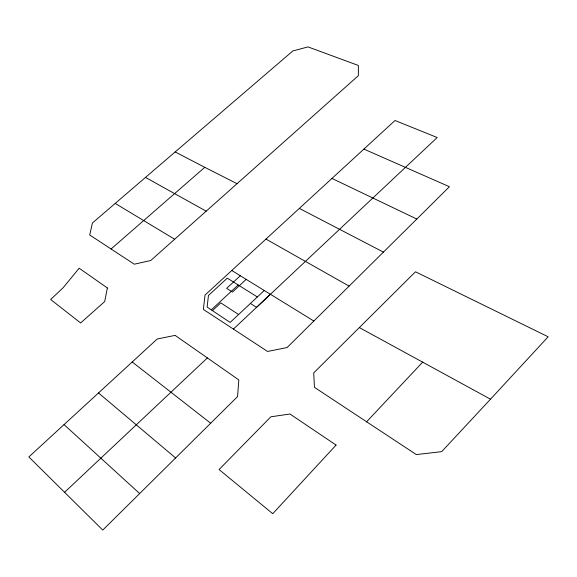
<?xml version="1.0" encoding="UTF-8"?>
<svg xmlns="http://www.w3.org/2000/svg" width="577" height="577" viewBox="0 0 577 577"><rect width="100%" height="100%" fill="white"/><g stroke="black" fill="none" stroke-linecap="round" stroke-linejoin="round"><path stroke-width="0.87" d="M490.5 399.197L548.15 336.788L415.483 271.781L313.729 372.886L314.443 387.34L416.291 454.575L441.693 451.647L490.5 399.197L359.594 327.714M366.431 421.975L422.84 361.974M175.588 457.972L102.764 530.083L28.85 456.941L157.211 339.009L175.119 335.374L238.813 379.911L237.565 396.587L175.588 457.972L98.508 392.951M233.418 329.078L437.186 137.528L395.014 120.499L205.037 295.056L203.356 309.409L267.569 351.458L287.101 347.542L449.44 186.724L363.907 149.097M207.388 357.913L64.422 492.455M270.425 294.277L256.505 307.353L250.396 303.466M264.259 290.483L230.136 322.435L207.129 307.079L208.456 295.482L227.295 278.157L257.342 296.96M211.29 309.849L238.171 284.966M212.444 310.628L220.803 302.882L238.589 314.515M246.191 279.362L232.481 292.07L226.638 288.356L240.306 275.741M174.651 239.246L150.785 260.501L134.282 264.201L89.731 235.005L92.407 222.989L292.864 50.935L308.017 46.917L358.36 65.468L358.367 75.681L174.651 239.246L115.205 203.414M237.053 183.695L204.792 167.323L111.058 248.983M331.97 178.437L416.81 219.036M299.355 208.398L383.416 252.113M175.199 151.939L204.792 167.323M206.191 211.182L145.491 177.427M349.107 286.113L265.961 239.073M231.766 270.483L313.866 321.036M132.212 361.981L210.677 423.229M64.04 424.593L139.663 493.559M107.372 287.973L104.704 301.54L80.621 322.961L50.661 299.521L63.21 287.656L79.157 268.218L107.372 287.973M336.074 445.062L272.755 513.703L219.072 469.548L270.851 416.803L289.957 414.005L336.074 445.062"/></g></svg>
